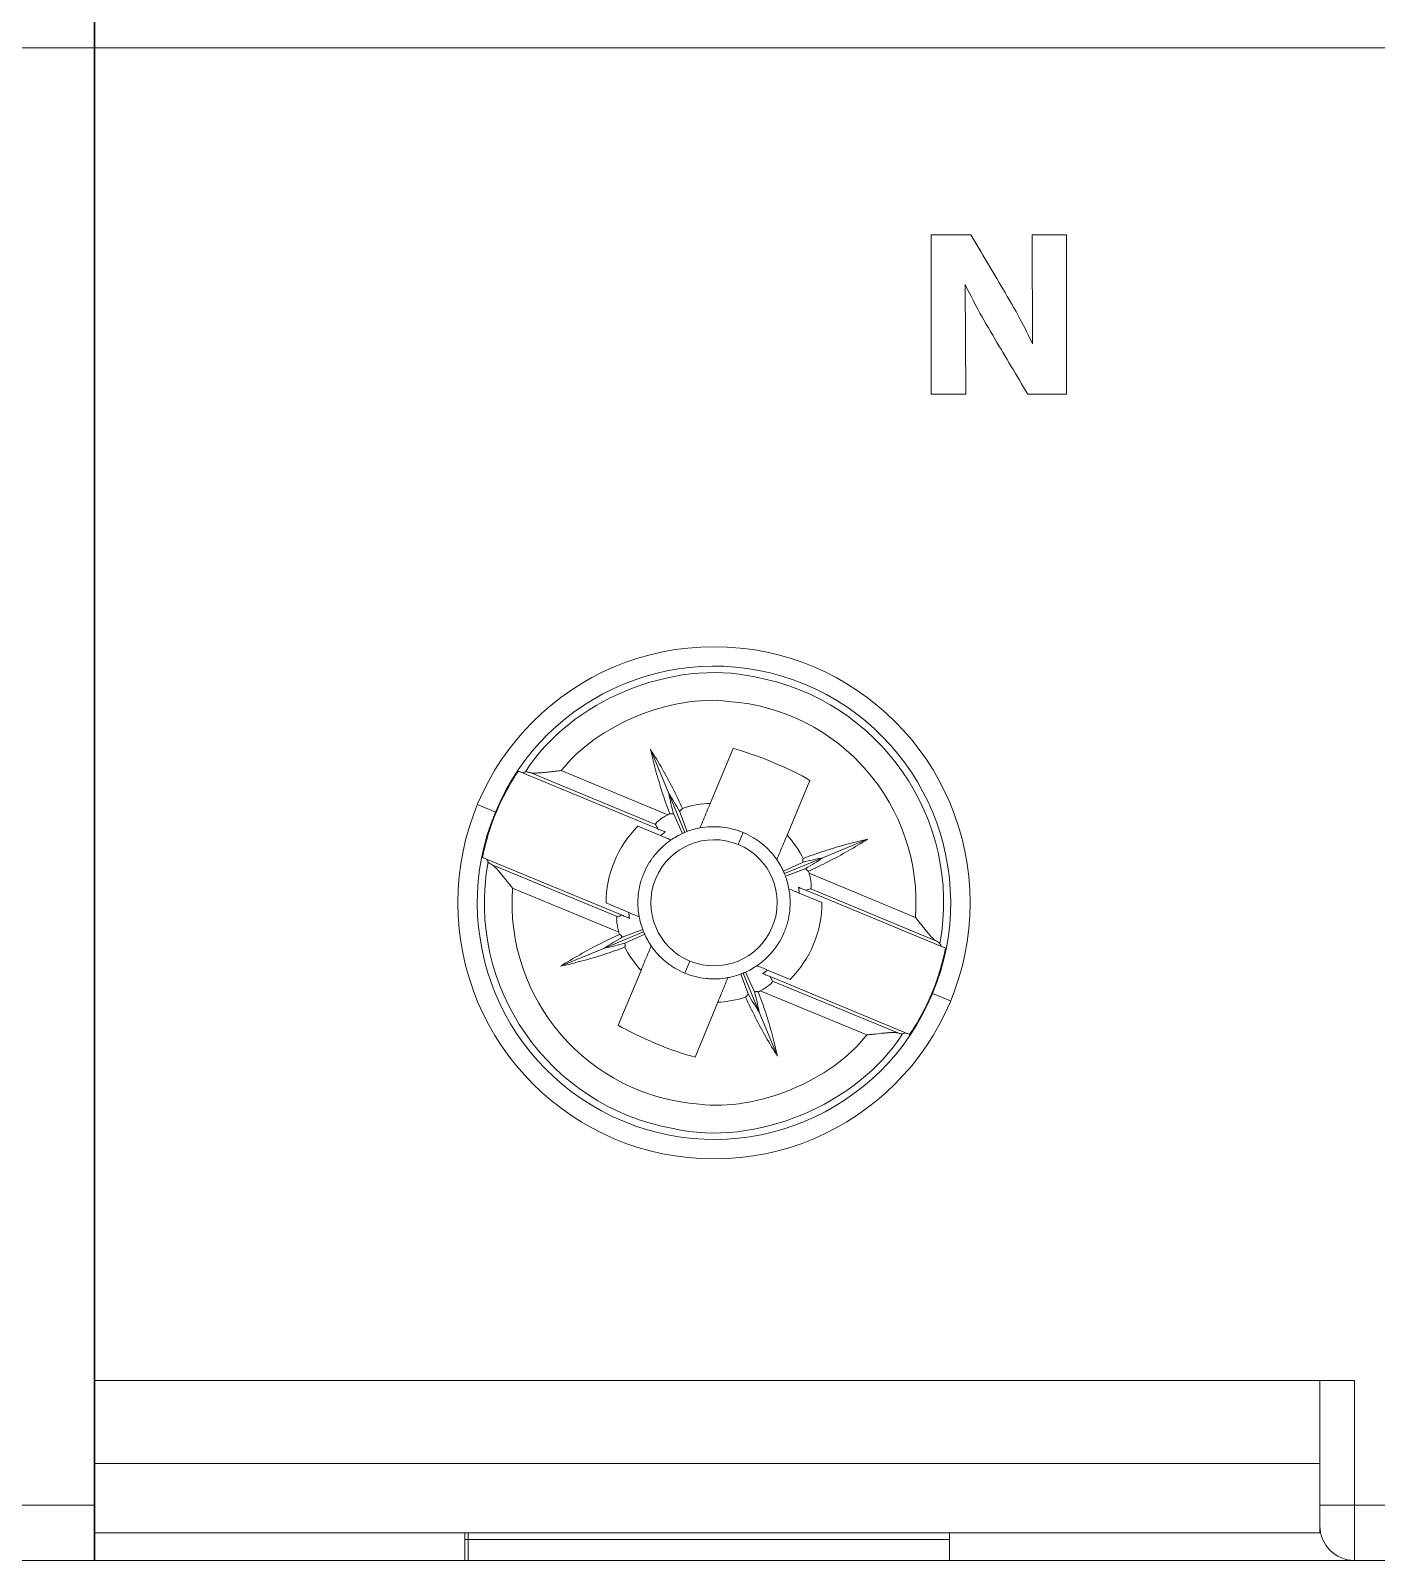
# Model space of a CAD drawing. Header units: millimetres. Extents: x 4134 to 7422, y 1400 to 3585.
# Drawn here: x 4563.44 to 4582.88, y 2776.75 to 2798.86 of the extents above; entities that cross this region are included whole.
import ezdxf

# ---------------------------------------------------------------- set-up
doc = ezdxf.new("R2010")
doc.units = ezdxf.units.MM
doc.layers.add('000-PI-Oprema', color=30, linetype='Continuous', lineweight=5)

msp = doc.modelspace()

# ---------------------------------------------------------------- linework, layer by layer
at = {"layer": '000-PI-Oprema', "color": 0, "linetype": 'ByBlock', "lineweight": 0, "ltscale": 0.25}
for points in [[(4564.365, 2798.607), (4564.365, 2799.107)], [(4564.37, 2799.107), (4564.37, 2798.607)], [(4564.37, 2798.607), (4528.965, 2798.607)], [(4599.77, 2798.607), (4564.365, 2798.607)], [(4564.365, 2779.354), (4564.365, 2798.607)], [(4564.37, 2777.554), (4564.37, 2798.607)], [(4576.455, 2795.906), (4577.027, 2795.906)], [(4576.455, 2793.606), (4576.455, 2795.906)], [(4577.919, 2794.33), (4577.912, 2795.906)], [(4577.912, 2795.906), (4578.409, 2795.906)], [(4578.409, 2795.906), (4578.409, 2793.606)], [(4576.945, 2795.187), (4576.954, 2793.606)], [(4576.954, 2793.606), (4576.455, 2793.606)], [(4576.455, 2793.606), (4576.954, 2793.606)], [(4578.409, 2793.606), (4577.848, 2793.606)], [(4577.848, 2793.606), (4578.409, 2793.606)], [(4572.399, 2788.473), (4572.663, 2787.836)], [(4573.591, 2788.484), (4573.262, 2787.691)], [(4570.548, 2788.134), (4572.507, 2787.322)], [(4572.471, 2787.385), (4570.662, 2788.136)], [(4571.111, 2788.165), (4572.648, 2787.528)], [(4574.7, 2788.024), (4574.371, 2787.232)], [(4570.159, 2787.564), (4569.898, 2787.673)], [(4572.663, 2787.836), (4572.896, 2787.272)], [(4570.159, 2787.564), (4570.17, 2787.56)], [(4572.862, 2787.257), (4572.732, 2787.544)], [(4572.82, 2787.58), (4572.93, 2787.285)], [(4572.543, 2787.225), (4572.216, 2787.36)], [(4573.738, 2787.272), (4573.666, 2787.097)], [(4574.897, 2786.909), (4575.534, 2787.173)], [(4570.031, 2786.886), (4571.989, 2786.075)], [(4571.919, 2786.055), (4570.11, 2786.805)], [(4574.318, 2786.71), (4574.605, 2786.84)], [(4574.333, 2786.676), (4574.897, 2786.909)], [(4574.641, 2786.751), (4574.347, 2786.641)], [(4574.689, 2786.681), (4576.226, 2786.044)], [(4570.406, 2786.466), (4571.944, 2785.829)], [(4574.876, 2786.258), (4574.549, 2786.393)], [(4574.643, 2786.436), (4576.602, 2785.623)], [(4576.523, 2785.705), (4574.714, 2786.455)], [(4571.757, 2786.253), (4572.084, 2786.117)], [(4571.736, 2785.601), (4572.3, 2785.834)], [(4571.992, 2785.758), (4572.286, 2785.869)], [(4572.315, 2785.801), (4572.028, 2785.67)], [(4571.099, 2785.338), (4571.736, 2785.601)], [(4572.262, 2785.278), (4571.933, 2784.486)], [(4572.895, 2785.239), (4572.967, 2785.413)], [(4573.813, 2784.93), (4573.702, 2785.225)], [(4573.737, 2785.238), (4573.97, 2784.674)], [(4573.771, 2785.253), (4573.901, 2784.967)], [(4574.09, 2785.284), (4574.416, 2785.149)], [(4574.126, 2785.189), (4576.084, 2784.376)], [(4575.971, 2784.374), (4574.162, 2785.125)], [(4573.37, 2784.819), (4573.042, 2784.026)], [(4573.985, 2784.983), (4575.522, 2784.345)], [(4576.474, 2784.945), (4576.463, 2784.95)], [(4576.474, 2784.945), (4576.735, 2784.837)], [(4573.97, 2784.674), (4574.234, 2784.037)], [(4564.365, 2779.354), (4582.568, 2779.354)], [(4582.068, 2779.354), (4564.365, 2779.354)], [(4564.365, 2779.354), (4564.365, 2778.154)], [(4582.068, 2779.354), (4582.068, 2778.154)], [(4582.568, 2779.354), (4582.568, 2777.554)], [(4564.365, 2778.154), (4582.068, 2778.154)], [(4564.365, 2777.154), (4564.365, 2778.154)], [(4582.068, 2778.154), (4582.068, 2777.154)], [(4547.168, 2777.554), (4564.37, 2777.554)], [(4564.37, 2777.554), (4564.37, 2776.754)], [(4582.068, 2777.554), (4582.568, 2777.554)], [(4582.568, 2777.554), (4599.77, 2777.554)], [(4582.568, 2777.554), (4582.568, 2776.754)], [(4582.068, 2777.154), (4564.365, 2777.154)], [(4564.365, 2776.754), (4564.365, 2777.154)], [(4569.716, 2777.154), (4569.716, 2776.754)], [(4569.716, 2777.054), (4569.766, 2777.054)], [(4569.766, 2777.154), (4569.766, 2777.054)], [(4569.766, 2776.754), (4569.766, 2777.054)], [(4569.766, 2777.054), (4576.717, 2777.054)], [(4576.717, 2776.754), (4576.717, 2777.154)], [(4564.37, 2776.754), (4547.168, 2776.754)], [(4569.716, 2776.754), (4564.365, 2776.754)], [(4569.766, 2776.754), (4569.716, 2776.754)], [(4576.717, 2776.754), (4569.766, 2776.754)], [(4582.568, 2776.754), (4576.717, 2776.754)], [(4599.77, 2776.754), (4582.568, 2776.754)]]:
    msp.add_lwpolyline(points, dxfattribs=at)
for points, knots in [([(4577.027, 2795.906), (4577.181, 2795.647), (4577.335, 2795.387), (4577.489, 2795.126), (4577.575, 2794.98), (4577.661, 2794.834), (4577.741, 2794.684), (4577.803, 2794.568), (4577.861, 2794.448), (4577.919, 2794.33)], [0, 0, 0, 0, 1, 1, 1, 2, 2, 2, 3, 3, 3, 3]), ([(4577.848, 2793.606), (4577.69, 2793.87), (4577.532, 2794.136), (4577.374, 2794.401), (4577.29, 2794.543), (4577.207, 2794.685), (4577.128, 2794.83), (4577.065, 2794.948), (4577.005, 2795.068), (4576.945, 2795.187)], [0, 0, 0, 0, 1, 1, 1, 2, 2, 2, 3, 3, 3, 3]), ([(4576.945, 2795.187), (4577.005, 2795.068), (4577.065, 2794.948), (4577.128, 2794.83), (4577.207, 2794.685), (4577.29, 2794.543), (4577.374, 2794.401), (4577.532, 2794.136), (4577.69, 2793.87), (4577.848, 2793.606)], [0, 0, 0, 0, 1, 1, 1, 2, 2, 2, 3, 3, 3, 3]), ([(4576.474, 2784.945), (4577.197, 2786.689), (4576.37, 2788.69), (4574.626, 2789.413), (4572.882, 2790.136), (4570.882, 2789.308), (4570.159, 2787.564)], [0, 0, 0, 0, 1, 1, 1, 2, 2, 2, 2]), ([(4577.017, 2786.255), (4577.017, 2788.299), (4575.36, 2789.955), (4573.317, 2789.955), (4571.273, 2789.955), (4569.616, 2788.299), (4569.616, 2786.255), (4569.616, 2784.212), (4571.273, 2782.555), (4573.317, 2782.555), (4575.36, 2782.555), (4577.017, 2784.212), (4577.017, 2786.255), (4577.017, 2786.255), (4577.017, 2786.255), (4577.017, 2786.255)], [0, 0, 0, 0, 1, 1, 1, 2, 2, 2, 3, 3, 3, 4, 4, 4, 5, 5, 5, 5]), ([(4570.593, 2788.147), (4571.244, 2789.176), (4572.719, 2789.787), (4573.907, 2789.518), (4575.709, 2789.192), (4576.906, 2787.467), (4576.58, 2785.665)], [0, 0, 0, 0, 1, 1, 1, 2, 2, 2, 2]), ([(4571.111, 2788.165), (4571.619, 2788.822), (4572.704, 2789.271), (4573.527, 2789.165), (4575.135, 2789.049), (4576.343, 2787.651), (4576.226, 2786.044)], [0, 0, 0, 0, 1, 1, 1, 2, 2, 2, 2]), ([(4572.676, 2787.542), (4572.638, 2787.642), (4572.603, 2787.744), (4572.57, 2787.846), (4572.537, 2787.949), (4572.506, 2788.053), (4572.477, 2788.157), (4572.449, 2788.262), (4572.423, 2788.367), (4572.399, 2788.473)], [0, 0, 0, 0, 1, 1, 1, 2, 2, 2, 3, 3, 3, 3]), ([(4572.399, 2788.473), (4572.457, 2788.381), (4572.513, 2788.288), (4572.567, 2788.194), (4572.62, 2788.1), (4572.672, 2788.005), (4572.721, 2787.909), (4572.769, 2787.813), (4572.816, 2787.716), (4572.86, 2787.618)], [0, 0, 0, 0, 1, 1, 1, 2, 2, 2, 3, 3, 3, 3]), ([(4570.548, 2788.134), (4570.542, 2788.136), (4570.536, 2788.139), (4570.529, 2788.142), (4570.523, 2788.145), (4570.516, 2788.147), (4570.51, 2788.149), (4570.503, 2788.152), (4570.497, 2788.155), (4570.49, 2788.158)], [0, 0, 0, 0, 1, 1, 1, 2, 2, 2, 3, 3, 3, 3]), ([(4570.593, 2788.147), (4570.585, 2788.145), (4570.578, 2788.143), (4570.571, 2788.14), (4570.563, 2788.138), (4570.556, 2788.136), (4570.548, 2788.134)], [0, 0, 0, 0, 1, 1, 1, 2, 2, 2, 2]), ([(4570.593, 2788.147), (4570.597, 2788.148), (4570.605, 2788.148), (4570.617, 2788.146), (4570.622, 2788.145), (4570.629, 2788.144), (4570.637, 2788.142), (4570.644, 2788.14), (4570.653, 2788.138), (4570.662, 2788.136)], [0, 0, 0, 0, 1, 1, 1, 2, 2, 2, 3, 3, 3, 3]), ([(4570.662, 2788.136), (4570.672, 2788.133), (4570.684, 2788.131), (4570.699, 2788.13), (4570.713, 2788.129), (4570.728, 2788.129), (4570.745, 2788.129), (4570.762, 2788.13), (4570.779, 2788.131), (4570.798, 2788.132), (4570.817, 2788.134), (4570.836, 2788.135), (4570.856, 2788.137), (4570.876, 2788.139), (4570.897, 2788.141), (4570.918, 2788.143), (4570.939, 2788.146), (4570.961, 2788.148), (4570.982, 2788.151), (4571.004, 2788.153), (4571.026, 2788.156), (4571.047, 2788.158), (4571.068, 2788.16), (4571.09, 2788.163), (4571.111, 2788.165)], [0, 0, 0, 0, 1, 1, 1, 2, 2, 2, 3, 3, 3, 4, 4, 4, 5, 5, 5, 6, 6, 6, 7, 7, 7, 8, 8, 8, 8]), ([(4572.663, 2787.836), (4572.672, 2787.786), (4572.683, 2787.737), (4572.695, 2787.689), (4572.706, 2787.64), (4572.718, 2787.592), (4572.732, 2787.544)], [0, 0, 0, 0, 1, 1, 1, 2, 2, 2, 2]), ([(4572.663, 2787.836), (4572.69, 2787.794), (4572.717, 2787.752), (4572.743, 2787.709), (4572.769, 2787.666), (4572.795, 2787.624), (4572.82, 2787.58)], [0, 0, 0, 0, 1, 1, 1, 2, 2, 2, 2]), ([(4573.262, 2787.691), (4573.246, 2787.651), (4573.229, 2787.611), (4573.212, 2787.571), (4573.196, 2787.531), (4573.18, 2787.492), (4573.164, 2787.453), (4573.147, 2787.414), (4573.131, 2787.375), (4573.115, 2787.336)], [0, 0, 0, 0, 1, 1, 1, 2, 2, 2, 3, 3, 3, 3]), ([(4570.159, 2787.564), (4569.435, 2785.821), (4570.263, 2783.82), (4572.007, 2783.098), (4573.751, 2782.374), (4575.751, 2783.202), (4576.474, 2784.945)], [0, 0, 0, 0, 1, 1, 1, 2, 2, 2, 2]), ([(4572.648, 2787.528), (4572.624, 2787.515), (4572.601, 2787.502), (4572.579, 2787.487), (4572.568, 2787.48), (4572.558, 2787.473), (4572.548, 2787.466), (4572.538, 2787.458), (4572.528, 2787.451), (4572.52, 2787.444), (4572.516, 2787.44), (4572.512, 2787.437), (4572.508, 2787.434), (4572.504, 2787.43), (4572.5, 2787.427), (4572.497, 2787.424), (4572.494, 2787.42), (4572.491, 2787.418), (4572.488, 2787.415), (4572.486, 2787.412), (4572.483, 2787.409), (4572.481, 2787.407), (4572.477, 2787.401), (4572.473, 2787.397), (4572.472, 2787.394), (4572.47, 2787.39), (4572.47, 2787.387), (4572.471, 2787.385)], [0, 0, 0, 0, 1, 1, 1, 2, 2, 2, 3, 3, 3, 4, 4, 4, 5, 5, 5, 6, 6, 6, 7, 7, 7, 8, 8, 8, 9, 9, 9, 9]), ([(4572.732, 2787.544), (4572.727, 2787.542), (4572.723, 2787.542), (4572.719, 2787.541), (4572.715, 2787.54), (4572.712, 2787.54), (4572.708, 2787.54), (4572.705, 2787.539), (4572.702, 2787.539), (4572.699, 2787.539), (4572.696, 2787.539), (4572.694, 2787.539), (4572.691, 2787.539), (4572.688, 2787.54), (4572.686, 2787.54), (4572.683, 2787.54), (4572.681, 2787.541), (4572.678, 2787.541), (4572.676, 2787.542)], [0, 0, 0, 0, 1, 1, 1, 2, 2, 2, 3, 3, 3, 4, 4, 4, 5, 5, 5, 6, 6, 6, 6]), ([(4572.86, 2787.618), (4572.859, 2787.616), (4572.858, 2787.614), (4572.856, 2787.612), (4572.855, 2787.61), (4572.853, 2787.608), (4572.852, 2787.606), (4572.85, 2787.604), (4572.848, 2787.602), (4572.846, 2787.6), (4572.844, 2787.597), (4572.842, 2787.595), (4572.839, 2787.593), (4572.837, 2787.591), (4572.834, 2787.589), (4572.831, 2787.587), (4572.827, 2787.585), (4572.824, 2787.582), (4572.82, 2787.58)], [0, 0, 0, 0, 1, 1, 1, 2, 2, 2, 3, 3, 3, 4, 4, 4, 5, 5, 5, 6, 6, 6, 6]), ([(4572.216, 2787.36), (4572.074, 2787.219), (4571.956, 2787.043), (4571.877, 2786.852), (4571.798, 2786.661), (4571.757, 2786.454), (4571.757, 2786.253)], [0, 0, 0, 0, 1, 1, 1, 2, 2, 2, 2]), ([(4572.967, 2785.413), (4572.502, 2785.606), (4572.281, 2786.139), (4572.474, 2786.605), (4572.667, 2787.07), (4573.2, 2787.29), (4573.666, 2787.097)], [0, 0, 0, 0, 1, 1, 1, 2, 2, 2, 2]), ([(4572.471, 2787.385), (4572.477, 2787.375), (4572.483, 2787.364), (4572.489, 2787.354), (4572.495, 2787.343), (4572.501, 2787.332), (4572.507, 2787.322)], [0, 0, 0, 0, 1, 1, 1, 2, 2, 2, 2]), ([(4572.614, 2787.277), (4572.596, 2787.285), (4572.578, 2787.292), (4572.56, 2787.299), (4572.543, 2787.307), (4572.525, 2787.314), (4572.507, 2787.322)], [0, 0, 0, 0, 1, 1, 1, 2, 2, 2, 2]), ([(4572.694, 2787.163), (4572.67, 2787.173), (4572.644, 2787.183), (4572.619, 2787.194), (4572.594, 2787.204), (4572.569, 2787.215), (4572.543, 2787.225)], [0, 0, 0, 0, 1, 1, 1, 2, 2, 2, 2]), ([(4573.738, 2787.272), (4573.689, 2787.292), (4573.638, 2787.308), (4573.587, 2787.321), (4573.536, 2787.334), (4573.485, 2787.343), (4573.432, 2787.349), (4573.406, 2787.352), (4573.379, 2787.354), (4573.353, 2787.354), (4573.326, 2787.355), (4573.3, 2787.355), (4573.273, 2787.354), (4573.22, 2787.352), (4573.168, 2787.347), (4573.115, 2787.336)], [0, 0, 0, 0, 1, 1, 1, 2, 2, 2, 3, 3, 3, 4, 4, 4, 5, 5, 5, 5]), ([(4574.224, 2786.877), (4574.194, 2786.921), (4574.161, 2786.962), (4574.125, 2787.001), (4574.09, 2787.039), (4574.051, 2787.075), (4574.01, 2787.108), (4573.989, 2787.126), (4573.968, 2787.141), (4573.946, 2787.157), (4573.925, 2787.172), (4573.902, 2787.186), (4573.879, 2787.2), (4573.834, 2787.227), (4573.787, 2787.251), (4573.738, 2787.272)], [0, 0, 0, 0, 1, 1, 1, 2, 2, 2, 3, 3, 3, 4, 4, 4, 5, 5, 5, 5]), ([(4574.224, 2786.877), (4574.24, 2786.915), (4574.256, 2786.954), (4574.272, 2786.993), (4574.288, 2787.032), (4574.305, 2787.071), (4574.321, 2787.111), (4574.338, 2787.151), (4574.354, 2787.191), (4574.371, 2787.232)], [0, 0, 0, 0, 1, 1, 1, 2, 2, 2, 3, 3, 3, 3]), ([(4572.694, 2787.163), (4572.651, 2787.132), (4572.61, 2787.099), (4572.571, 2787.063), (4572.532, 2787.028), (4572.496, 2786.99), (4572.463, 2786.948), (4572.455, 2786.938), (4572.446, 2786.928), (4572.438, 2786.917), (4572.43, 2786.906), (4572.422, 2786.895), (4572.415, 2786.885), (4572.399, 2786.863), (4572.385, 2786.841), (4572.372, 2786.818), (4572.344, 2786.773), (4572.321, 2786.726), (4572.301, 2786.678), (4572.291, 2786.653), (4572.281, 2786.628), (4572.273, 2786.603), (4572.264, 2786.578), (4572.257, 2786.552), (4572.251, 2786.527), (4572.237, 2786.475), (4572.229, 2786.423), (4572.223, 2786.371), (4572.218, 2786.319), (4572.215, 2786.266), (4572.218, 2786.213), (4572.219, 2786.16), (4572.225, 2786.106), (4572.235, 2786.054)], [0, 0, 0, 0, 1, 1, 1, 2, 2, 2, 3, 3, 3, 4, 4, 4, 5, 5, 5, 6, 6, 6, 7, 7, 7, 8, 8, 8, 9, 9, 9, 10, 10, 10, 11, 11, 11, 11]), ([(4573.666, 2787.097), (4574.131, 2786.904), (4574.352, 2786.371), (4574.159, 2785.906), (4573.966, 2785.44), (4573.432, 2785.22), (4572.967, 2785.413)], [0, 0, 0, 0, 1, 1, 1, 2, 2, 2, 2]), ([(4574.603, 2786.895), (4574.704, 2786.933), (4574.805, 2786.968), (4574.908, 2787.002), (4575.01, 2787.035), (4575.114, 2787.066), (4575.218, 2787.095), (4575.323, 2787.123), (4575.428, 2787.149), (4575.534, 2787.173)], [0, 0, 0, 0, 1, 1, 1, 2, 2, 2, 3, 3, 3, 3]), ([(4575.534, 2787.173), (4575.442, 2787.114), (4575.349, 2787.059), (4575.255, 2787.005), (4575.161, 2786.951), (4575.066, 2786.9), (4574.97, 2786.851), (4574.874, 2786.802), (4574.777, 2786.756), (4574.68, 2786.711)], [0, 0, 0, 0, 1, 1, 1, 2, 2, 2, 3, 3, 3, 3]), ([(4576.04, 2784.363), (4575.389, 2783.334), (4573.914, 2782.723), (4572.726, 2782.992), (4570.924, 2783.318), (4569.727, 2785.043), (4570.053, 2786.846)], [0, 0, 0, 0, 1, 1, 1, 2, 2, 2, 2]), ([(4569.973, 2786.911), (4569.98, 2786.908), (4569.986, 2786.905), (4569.993, 2786.902), (4569.999, 2786.9), (4570.005, 2786.897), (4570.012, 2786.895), (4570.018, 2786.892), (4570.025, 2786.889), (4570.031, 2786.886)], [0, 0, 0, 0, 1, 1, 1, 2, 2, 2, 3, 3, 3, 3]), ([(4570.031, 2786.886), (4570.035, 2786.88), (4570.038, 2786.873), (4570.042, 2786.866), (4570.046, 2786.86), (4570.05, 2786.853), (4570.053, 2786.846)], [0, 0, 0, 0, 1, 1, 1, 2, 2, 2, 2]), ([(4570.11, 2786.805), (4570.093, 2786.814), (4570.081, 2786.822), (4570.071, 2786.829), (4570.066, 2786.833), (4570.062, 2786.835), (4570.06, 2786.838), (4570.056, 2786.841), (4570.054, 2786.844), (4570.053, 2786.846)], [0, 0, 0, 0, 1, 1, 1, 2, 2, 2, 3, 3, 3, 3]), ([(4570.406, 2786.466), (4570.403, 2786.47), (4570.4, 2786.474), (4570.396, 2786.479), (4570.393, 2786.483), (4570.39, 2786.487), (4570.387, 2786.491), (4570.38, 2786.499), (4570.374, 2786.507), (4570.367, 2786.516), (4570.354, 2786.532), (4570.341, 2786.548), (4570.328, 2786.564), (4570.303, 2786.596), (4570.278, 2786.628), (4570.252, 2786.659), (4570.246, 2786.667), (4570.239, 2786.675), (4570.233, 2786.682), (4570.227, 2786.689), (4570.221, 2786.697), (4570.215, 2786.705), (4570.202, 2786.718), (4570.19, 2786.732), (4570.178, 2786.745), (4570.166, 2786.758), (4570.154, 2786.77), (4570.143, 2786.78), (4570.137, 2786.785), (4570.132, 2786.79), (4570.126, 2786.794), (4570.12, 2786.798), (4570.115, 2786.802), (4570.11, 2786.805)], [0, 0, 0, 0, 1, 1, 1, 2, 2, 2, 3, 3, 3, 4, 4, 4, 5, 5, 5, 6, 6, 6, 7, 7, 7, 8, 8, 8, 9, 9, 9, 10, 10, 10, 11, 11, 11, 11]), ([(4574.605, 2786.84), (4574.604, 2786.844), (4574.603, 2786.849), (4574.602, 2786.853), (4574.602, 2786.856), (4574.601, 2786.86), (4574.601, 2786.863), (4574.6, 2786.866), (4574.6, 2786.869), (4574.6, 2786.872), (4574.6, 2786.875), (4574.6, 2786.878), (4574.601, 2786.88), (4574.601, 2786.883), (4574.601, 2786.886), (4574.602, 2786.888), (4574.602, 2786.891), (4574.603, 2786.893), (4574.603, 2786.895)], [0, 0, 0, 0, 1, 1, 1, 2, 2, 2, 3, 3, 3, 4, 4, 4, 5, 5, 5, 6, 6, 6, 6]), ([(4574.897, 2786.909), (4574.848, 2786.899), (4574.799, 2786.888), (4574.75, 2786.877), (4574.701, 2786.865), (4574.653, 2786.853), (4574.605, 2786.84)], [0, 0, 0, 0, 1, 1, 1, 2, 2, 2, 2]), ([(4574.897, 2786.909), (4574.855, 2786.882), (4574.813, 2786.855), (4574.77, 2786.828), (4574.728, 2786.802), (4574.685, 2786.776), (4574.641, 2786.751)], [0, 0, 0, 0, 1, 1, 1, 2, 2, 2, 2]), ([(4574.68, 2786.711), (4574.677, 2786.712), (4574.675, 2786.713), (4574.673, 2786.715), (4574.671, 2786.716), (4574.669, 2786.718), (4574.667, 2786.72), (4574.665, 2786.722), (4574.663, 2786.723), (4574.661, 2786.725), (4574.659, 2786.727), (4574.657, 2786.73), (4574.655, 2786.732), (4574.653, 2786.735), (4574.65, 2786.738), (4574.648, 2786.741), (4574.646, 2786.744), (4574.644, 2786.747), (4574.641, 2786.751)], [0, 0, 0, 0, 1, 1, 1, 2, 2, 2, 3, 3, 3, 4, 4, 4, 5, 5, 5, 6, 6, 6, 6]), ([(4574.714, 2786.455), (4574.716, 2786.456), (4574.717, 2786.458), (4574.719, 2786.462), (4574.719, 2786.463), (4574.72, 2786.465), (4574.72, 2786.468), (4574.721, 2786.471), (4574.721, 2786.474), (4574.721, 2786.477), (4574.722, 2786.481), (4574.722, 2786.484), (4574.722, 2786.488), (4574.722, 2786.492), (4574.722, 2786.496), (4574.722, 2786.501), (4574.722, 2786.51), (4574.722, 2786.521), (4574.721, 2786.531), (4574.72, 2786.536), (4574.719, 2786.543), (4574.719, 2786.548), (4574.718, 2786.554), (4574.717, 2786.56), (4574.716, 2786.566), (4574.715, 2786.572), (4574.715, 2786.578), (4574.713, 2786.585), (4574.712, 2786.591), (4574.711, 2786.597), (4574.71, 2786.604), (4574.704, 2786.629), (4574.697, 2786.656), (4574.689, 2786.681)], [0, 0, 0, 0, 1, 1, 1, 2, 2, 2, 3, 3, 3, 4, 4, 4, 5, 5, 5, 6, 6, 6, 7, 7, 7, 8, 8, 8, 9, 9, 9, 10, 10, 10, 11, 11, 11, 11]), ([(4575.522, 2784.345), (4575.014, 2783.688), (4573.929, 2783.239), (4573.105, 2783.345), (4571.498, 2783.462), (4570.29, 2784.859), (4570.406, 2786.466)], [0, 0, 0, 0, 1, 1, 1, 2, 2, 2, 2]), ([(4573.938, 2785.348), (4573.982, 2785.377), (4574.023, 2785.411), (4574.062, 2785.446), (4574.101, 2785.482), (4574.136, 2785.521), (4574.17, 2785.561), (4574.178, 2785.572), (4574.187, 2785.583), (4574.195, 2785.593), (4574.203, 2785.603), (4574.211, 2785.614), (4574.218, 2785.626), (4574.233, 2785.647), (4574.248, 2785.67), (4574.261, 2785.692), (4574.288, 2785.737), (4574.312, 2785.784), (4574.332, 2785.833), (4574.342, 2785.857), (4574.351, 2785.882), (4574.36, 2785.907), (4574.368, 2785.932), (4574.376, 2785.958), (4574.382, 2785.984), (4574.395, 2786.035), (4574.404, 2786.086), (4574.41, 2786.139), (4574.415, 2786.191), (4574.418, 2786.244), (4574.415, 2786.297), (4574.413, 2786.351), (4574.408, 2786.403), (4574.398, 2786.456)], [0, 0, 0, 0, 1, 1, 1, 2, 2, 2, 3, 3, 3, 4, 4, 4, 5, 5, 5, 6, 6, 6, 7, 7, 7, 8, 8, 8, 9, 9, 9, 10, 10, 10, 11, 11, 11, 11]), ([(4574.549, 2786.393), (4574.524, 2786.404), (4574.499, 2786.414), (4574.473, 2786.425), (4574.448, 2786.435), (4574.423, 2786.445), (4574.398, 2786.456)], [0, 0, 0, 0, 1, 1, 1, 2, 2, 2, 2]), ([(4574.643, 2786.436), (4574.626, 2786.443), (4574.608, 2786.45), (4574.59, 2786.458), (4574.572, 2786.465), (4574.554, 2786.472), (4574.537, 2786.48)], [0, 0, 0, 0, 1, 1, 1, 2, 2, 2, 2]), ([(4574.643, 2786.436), (4574.655, 2786.439), (4574.667, 2786.442), (4574.679, 2786.445), (4574.69, 2786.449), (4574.702, 2786.452), (4574.714, 2786.455)], [0, 0, 0, 0, 1, 1, 1, 2, 2, 2, 2]), ([(4572.084, 2786.117), (4572.109, 2786.106), (4572.134, 2786.095), (4572.16, 2786.085), (4572.184, 2786.075), (4572.21, 2786.064), (4572.235, 2786.054)], [0, 0, 0, 0, 1, 1, 1, 2, 2, 2, 2]), ([(4574.416, 2785.149), (4574.559, 2785.292), (4574.677, 2785.467), (4574.756, 2785.658), (4574.835, 2785.849), (4574.876, 2786.056), (4574.876, 2786.258)], [0, 0, 0, 0, 1, 1, 1, 2, 2, 2, 2]), ([(4571.919, 2786.055), (4571.917, 2786.054), (4571.915, 2786.052), (4571.914, 2786.049), (4571.914, 2786.047), (4571.913, 2786.044), (4571.912, 2786.042), (4571.912, 2786.039), (4571.912, 2786.036), (4571.911, 2786.033), (4571.911, 2786.029), (4571.911, 2786.026), (4571.911, 2786.022), (4571.91, 2786.018), (4571.91, 2786.013), (4571.91, 2786.009), (4571.911, 2786), (4571.911, 2785.99), (4571.912, 2785.979), (4571.913, 2785.973), (4571.913, 2785.968), (4571.914, 2785.962), (4571.915, 2785.956), (4571.916, 2785.95), (4571.916, 2785.944), (4571.917, 2785.938), (4571.918, 2785.932), (4571.92, 2785.925), (4571.921, 2785.919), (4571.922, 2785.913), (4571.923, 2785.907), (4571.929, 2785.88), (4571.936, 2785.855), (4571.944, 2785.829)], [0, 0, 0, 0, 1, 1, 1, 2, 2, 2, 3, 3, 3, 4, 4, 4, 5, 5, 5, 6, 6, 6, 7, 7, 7, 8, 8, 8, 9, 9, 9, 10, 10, 10, 11, 11, 11, 11]), ([(4571.989, 2786.075), (4571.978, 2786.071), (4571.966, 2786.068), (4571.954, 2786.064), (4571.943, 2786.062), (4571.931, 2786.058), (4571.919, 2786.055)], [0, 0, 0, 0, 1, 1, 1, 2, 2, 2, 2]), ([(4571.989, 2786.075), (4572.007, 2786.067), (4572.025, 2786.06), (4572.043, 2786.052), (4572.061, 2786.045), (4572.078, 2786.038), (4572.096, 2786.03)], [0, 0, 0, 0, 1, 1, 1, 2, 2, 2, 2]), ([(4576.226, 2786.044), (4576.24, 2786.027), (4576.253, 2786.011), (4576.267, 2785.993), (4576.28, 2785.977), (4576.293, 2785.96), (4576.307, 2785.943), (4576.32, 2785.926), (4576.333, 2785.909), (4576.347, 2785.893), (4576.36, 2785.876), (4576.373, 2785.86), (4576.386, 2785.845), (4576.398, 2785.829), (4576.411, 2785.814), (4576.423, 2785.8), (4576.436, 2785.785), (4576.448, 2785.772), (4576.459, 2785.76), (4576.471, 2785.748), (4576.482, 2785.737), (4576.493, 2785.727), (4576.504, 2785.719), (4576.514, 2785.711), (4576.523, 2785.705)], [0, 0, 0, 0, 1, 1, 1, 2, 2, 2, 3, 3, 3, 4, 4, 4, 5, 5, 5, 6, 6, 6, 7, 7, 7, 8, 8, 8, 8]), ([(4571.099, 2785.338), (4571.191, 2785.395), (4571.283, 2785.451), (4571.378, 2785.505), (4571.471, 2785.559), (4571.566, 2785.61), (4571.663, 2785.659), (4571.759, 2785.708), (4571.855, 2785.755), (4571.953, 2785.799)], [0, 0, 0, 0, 1, 1, 1, 2, 2, 2, 3, 3, 3, 3]), ([(4571.736, 2785.601), (4571.778, 2785.629), (4571.82, 2785.656), (4571.862, 2785.682), (4571.905, 2785.708), (4571.948, 2785.734), (4571.992, 2785.758)], [0, 0, 0, 0, 1, 1, 1, 2, 2, 2, 2]), ([(4571.736, 2785.601), (4571.785, 2785.611), (4571.834, 2785.621), (4571.883, 2785.633), (4571.931, 2785.645), (4571.98, 2785.657), (4572.028, 2785.67)], [0, 0, 0, 0, 1, 1, 1, 2, 2, 2, 2]), ([(4571.953, 2785.799), (4571.955, 2785.798), (4571.957, 2785.796), (4571.959, 2785.795), (4571.962, 2785.794), (4571.964, 2785.792), (4571.966, 2785.79), (4571.968, 2785.789), (4571.97, 2785.787), (4571.972, 2785.785), (4571.974, 2785.783), (4571.976, 2785.781), (4571.978, 2785.778), (4571.98, 2785.775), (4571.983, 2785.772), (4571.985, 2785.77), (4571.987, 2785.766), (4571.989, 2785.763), (4571.992, 2785.758)], [0, 0, 0, 0, 1, 1, 1, 2, 2, 2, 3, 3, 3, 4, 4, 4, 5, 5, 5, 6, 6, 6, 6]), ([(4572.028, 2785.67), (4572.029, 2785.665), (4572.03, 2785.661), (4572.031, 2785.658), (4572.031, 2785.654), (4572.032, 2785.65), (4572.032, 2785.647), (4572.033, 2785.644), (4572.033, 2785.641), (4572.033, 2785.638), (4572.033, 2785.635), (4572.033, 2785.632), (4572.032, 2785.63), (4572.032, 2785.627), (4572.031, 2785.624), (4572.031, 2785.622), (4572.031, 2785.619), (4572.03, 2785.617), (4572.029, 2785.614)], [0, 0, 0, 0, 1, 1, 1, 2, 2, 2, 3, 3, 3, 4, 4, 4, 5, 5, 5, 6, 6, 6, 6]), ([(4576.523, 2785.705), (4576.539, 2785.696), (4576.552, 2785.688), (4576.562, 2785.681), (4576.567, 2785.677), (4576.57, 2785.674), (4576.573, 2785.672), (4576.576, 2785.669), (4576.578, 2785.666), (4576.58, 2785.665)], [0, 0, 0, 0, 1, 1, 1, 2, 2, 2, 3, 3, 3, 3]), ([(4576.602, 2785.623), (4576.598, 2785.63), (4576.594, 2785.637), (4576.591, 2785.644), (4576.587, 2785.651), (4576.583, 2785.658), (4576.58, 2785.665)], [0, 0, 0, 0, 1, 1, 1, 2, 2, 2, 2]), ([(4572.029, 2785.614), (4571.929, 2785.577), (4571.828, 2785.541), (4571.725, 2785.508), (4571.623, 2785.475), (4571.519, 2785.444), (4571.414, 2785.416), (4571.31, 2785.387), (4571.205, 2785.361), (4571.099, 2785.338)], [0, 0, 0, 0, 1, 1, 1, 2, 2, 2, 3, 3, 3, 3]), ([(4572.409, 2785.633), (4572.393, 2785.595), (4572.377, 2785.556), (4572.361, 2785.517), (4572.345, 2785.478), (4572.328, 2785.439), (4572.312, 2785.399), (4572.295, 2785.359), (4572.279, 2785.319), (4572.262, 2785.278)], [0, 0, 0, 0, 1, 1, 1, 2, 2, 2, 3, 3, 3, 3]), ([(4572.409, 2785.633), (4572.439, 2785.589), (4572.472, 2785.548), (4572.508, 2785.51), (4572.543, 2785.471), (4572.582, 2785.435), (4572.623, 2785.402), (4572.643, 2785.385), (4572.665, 2785.369), (4572.687, 2785.353), (4572.708, 2785.338), (4572.73, 2785.324), (4572.753, 2785.311), (4572.798, 2785.283), (4572.846, 2785.259), (4572.895, 2785.239)], [0, 0, 0, 0, 1, 1, 1, 2, 2, 2, 3, 3, 3, 4, 4, 4, 5, 5, 5, 5]), ([(4576.66, 2785.599), (4576.653, 2785.602), (4576.647, 2785.605), (4576.64, 2785.608), (4576.634, 2785.61), (4576.627, 2785.613), (4576.621, 2785.616), (4576.614, 2785.618), (4576.608, 2785.621), (4576.602, 2785.623)], [0, 0, 0, 0, 1, 1, 1, 2, 2, 2, 3, 3, 3, 3]), ([(4572.895, 2785.239), (4572.944, 2785.218), (4572.994, 2785.202), (4573.045, 2785.189), (4573.096, 2785.176), (4573.148, 2785.167), (4573.201, 2785.162), (4573.227, 2785.158), (4573.254, 2785.157), (4573.28, 2785.156), (4573.307, 2785.155), (4573.333, 2785.155), (4573.36, 2785.156), (4573.412, 2785.158), (4573.465, 2785.164), (4573.518, 2785.174)], [0, 0, 0, 0, 1, 1, 1, 2, 2, 2, 3, 3, 3, 4, 4, 4, 5, 5, 5, 5]), ([(4573.938, 2785.348), (4573.963, 2785.338), (4573.988, 2785.326), (4574.014, 2785.316), (4574.039, 2785.306), (4574.064, 2785.295), (4574.09, 2785.284)], [0, 0, 0, 0, 1, 1, 1, 2, 2, 2, 2]), ([(4574.019, 2785.233), (4574.037, 2785.225), (4574.055, 2785.218), (4574.072, 2785.211), (4574.09, 2785.203), (4574.108, 2785.196), (4574.126, 2785.189)], [0, 0, 0, 0, 1, 1, 1, 2, 2, 2, 2]), ([(4573.37, 2784.819), (4573.387, 2784.859), (4573.404, 2784.899), (4573.421, 2784.939), (4573.437, 2784.979), (4573.453, 2785.018), (4573.469, 2785.057), (4573.485, 2785.096), (4573.502, 2785.135), (4573.518, 2785.174)], [0, 0, 0, 0, 1, 1, 1, 2, 2, 2, 3, 3, 3, 3]), ([(4573.985, 2784.983), (4574.009, 2784.995), (4574.032, 2785.009), (4574.054, 2785.023), (4574.065, 2785.03), (4574.075, 2785.037), (4574.085, 2785.045), (4574.095, 2785.052), (4574.104, 2785.059), (4574.113, 2785.066), (4574.117, 2785.069), (4574.121, 2785.073), (4574.125, 2785.076), (4574.129, 2785.08), (4574.132, 2785.083), (4574.136, 2785.086), (4574.139, 2785.089), (4574.142, 2785.092), (4574.145, 2785.095), (4574.147, 2785.098), (4574.15, 2785.101), (4574.152, 2785.103), (4574.156, 2785.109), (4574.159, 2785.113), (4574.161, 2785.116), (4574.163, 2785.12), (4574.163, 2785.123), (4574.162, 2785.125)], [0, 0, 0, 0, 1, 1, 1, 2, 2, 2, 3, 3, 3, 4, 4, 4, 5, 5, 5, 6, 6, 6, 7, 7, 7, 8, 8, 8, 9, 9, 9, 9]), ([(4574.162, 2785.125), (4574.156, 2785.135), (4574.15, 2785.146), (4574.144, 2785.156), (4574.138, 2785.167), (4574.132, 2785.178), (4574.126, 2785.189)], [0, 0, 0, 0, 1, 1, 1, 2, 2, 2, 2]), ([(4573.772, 2784.892), (4573.773, 2784.894), (4573.775, 2784.896), (4573.776, 2784.898), (4573.778, 2784.9), (4573.78, 2784.902), (4573.781, 2784.904), (4573.783, 2784.906), (4573.785, 2784.908), (4573.787, 2784.91), (4573.789, 2784.912), (4573.791, 2784.914), (4573.794, 2784.917), (4573.796, 2784.919), (4573.799, 2784.921), (4573.802, 2784.923), (4573.805, 2784.925), (4573.809, 2784.928), (4573.813, 2784.93)], [0, 0, 0, 0, 1, 1, 1, 2, 2, 2, 3, 3, 3, 4, 4, 4, 5, 5, 5, 6, 6, 6, 6]), ([(4574.234, 2784.037), (4574.176, 2784.129), (4574.12, 2784.222), (4574.066, 2784.316), (4574.013, 2784.41), (4573.961, 2784.505), (4573.913, 2784.601), (4573.863, 2784.697), (4573.817, 2784.794), (4573.772, 2784.892)], [0, 0, 0, 0, 1, 1, 1, 2, 2, 2, 3, 3, 3, 3]), ([(4573.97, 2784.674), (4573.943, 2784.716), (4573.916, 2784.759), (4573.89, 2784.801), (4573.863, 2784.843), (4573.838, 2784.887), (4573.813, 2784.93)], [0, 0, 0, 0, 1, 1, 1, 2, 2, 2, 2]), ([(4573.901, 2784.967), (4573.906, 2784.968), (4573.91, 2784.969), (4573.914, 2784.97), (4573.917, 2784.97), (4573.921, 2784.97), (4573.924, 2784.971), (4573.928, 2784.971), (4573.93, 2784.971), (4573.934, 2784.971), (4573.937, 2784.971), (4573.939, 2784.971), (4573.942, 2784.971), (4573.945, 2784.971), (4573.947, 2784.97), (4573.95, 2784.97), (4573.952, 2784.97), (4573.955, 2784.969), (4573.957, 2784.968)], [0, 0, 0, 0, 1, 1, 1, 2, 2, 2, 3, 3, 3, 4, 4, 4, 5, 5, 5, 6, 6, 6, 6]), ([(4573.97, 2784.674), (4573.961, 2784.724), (4573.95, 2784.773), (4573.938, 2784.821), (4573.927, 2784.87), (4573.915, 2784.919), (4573.901, 2784.967)], [0, 0, 0, 0, 1, 1, 1, 2, 2, 2, 2]), ([(4573.957, 2784.968), (4573.994, 2784.868), (4574.03, 2784.766), (4574.063, 2784.664), (4574.096, 2784.561), (4574.127, 2784.458), (4574.156, 2784.353), (4574.184, 2784.249), (4574.21, 2784.143), (4574.234, 2784.037)], [0, 0, 0, 0, 1, 1, 1, 2, 2, 2, 3, 3, 3, 3]), ([(4575.971, 2784.374), (4575.96, 2784.378), (4575.946, 2784.379), (4575.931, 2784.38), (4575.923, 2784.38), (4575.915, 2784.38), (4575.907, 2784.381), (4575.898, 2784.381), (4575.89, 2784.38), (4575.881, 2784.38), (4575.863, 2784.38), (4575.845, 2784.379), (4575.826, 2784.377), (4575.817, 2784.376), (4575.807, 2784.376), (4575.797, 2784.375), (4575.788, 2784.374), (4575.778, 2784.373), (4575.768, 2784.372), (4575.728, 2784.368), (4575.687, 2784.364), (4575.646, 2784.359), (4575.626, 2784.356), (4575.605, 2784.354), (4575.585, 2784.352), (4575.574, 2784.351), (4575.564, 2784.349), (4575.553, 2784.349), (4575.543, 2784.347), (4575.532, 2784.346), (4575.522, 2784.345)], [0, 0, 0, 0, 1, 1, 1, 2, 2, 2, 3, 3, 3, 4, 4, 4, 5, 5, 5, 6, 6, 6, 7, 7, 7, 8, 8, 8, 9, 9, 9, 10, 10, 10, 10]), ([(4576.04, 2784.363), (4576.035, 2784.362), (4576.027, 2784.362), (4576.016, 2784.364), (4576.01, 2784.365), (4576.004, 2784.367), (4575.996, 2784.368), (4575.989, 2784.37), (4575.98, 2784.372), (4575.971, 2784.374)], [0, 0, 0, 0, 1, 1, 1, 2, 2, 2, 3, 3, 3, 3]), ([(4576.04, 2784.363), (4576.047, 2784.365), (4576.055, 2784.367), (4576.062, 2784.369), (4576.07, 2784.372), (4576.077, 2784.374), (4576.084, 2784.376)], [0, 0, 0, 0, 1, 1, 1, 2, 2, 2, 2]), ([(4576.084, 2784.376), (4576.091, 2784.374), (4576.097, 2784.371), (4576.104, 2784.368), (4576.11, 2784.366), (4576.117, 2784.363), (4576.123, 2784.36), (4576.129, 2784.358), (4576.136, 2784.355), (4576.142, 2784.352)], [0, 0, 0, 0, 1, 1, 1, 2, 2, 2, 3, 3, 3, 3])]:
    msp.add_open_spline(points, degree=3, knots=knots, dxfattribs=at)
for points in [[(4573.591, 2788.484), (4573.897, 2788.409), (4574.431, 2788.188), (4574.7, 2788.024)], [(4570.49, 2788.158), (4570.388, 2788.014), (4570.232, 2787.725), (4570.17, 2787.56)], [(4573.262, 2787.691), (4573.154, 2787.692), (4572.962, 2787.657), (4572.86, 2787.618)], [(4570.17, 2787.56), (4570.097, 2787.399), (4570.002, 2787.084), (4569.973, 2786.911)], [(4572.676, 2787.542), (4572.669, 2787.538), (4572.655, 2787.531), (4572.648, 2787.528)], [(4572.614, 2787.277), (4572.595, 2787.265), (4572.56, 2787.239), (4572.543, 2787.225)], [(4572.694, 2787.163), (4572.735, 2787.192), (4572.816, 2787.238), (4572.862, 2787.257)], [(4572.896, 2787.272), (4572.887, 2787.268), (4572.87, 2787.261), (4572.862, 2787.257)], [(4572.93, 2787.285), (4572.922, 2787.282), (4572.904, 2787.275), (4572.896, 2787.272)], [(4572.93, 2787.285), (4572.976, 2787.304), (4573.066, 2787.329), (4573.115, 2787.336)], [(4574.603, 2786.895), (4574.559, 2786.995), (4574.448, 2787.155), (4574.371, 2787.232)], [(4574.318, 2786.71), (4574.299, 2786.756), (4574.253, 2786.837), (4574.224, 2786.877)], [(4574.333, 2786.676), (4574.329, 2786.685), (4574.322, 2786.701), (4574.318, 2786.71)], [(4574.347, 2786.641), (4574.343, 2786.65), (4574.337, 2786.667), (4574.333, 2786.676)], [(4574.398, 2786.456), (4574.39, 2786.505), (4574.365, 2786.595), (4574.347, 2786.641)], [(4574.689, 2786.681), (4574.687, 2786.689), (4574.682, 2786.704), (4574.68, 2786.711)], [(4574.549, 2786.393), (4574.547, 2786.415), (4574.541, 2786.458), (4574.537, 2786.48)], [(4572.084, 2786.117), (4572.086, 2786.095), (4572.092, 2786.052), (4572.096, 2786.03)], [(4572.286, 2785.869), (4572.268, 2785.915), (4572.243, 2786.005), (4572.235, 2786.054)], [(4571.944, 2785.829), (4571.946, 2785.821), (4571.951, 2785.807), (4571.953, 2785.799)], [(4572.286, 2785.869), (4572.29, 2785.86), (4572.296, 2785.843), (4572.3, 2785.834)], [(4572.3, 2785.834), (4572.303, 2785.826), (4572.311, 2785.809), (4572.315, 2785.801)], [(4572.409, 2785.633), (4572.38, 2785.673), (4572.334, 2785.755), (4572.315, 2785.801)], [(4572.029, 2785.614), (4572.074, 2785.516), (4572.185, 2785.355), (4572.262, 2785.278)], [(4576.463, 2784.95), (4576.536, 2785.111), (4576.631, 2785.426), (4576.66, 2785.599)], [(4573.518, 2785.174), (4573.567, 2785.181), (4573.657, 2785.207), (4573.702, 2785.225)], [(4573.702, 2785.225), (4573.711, 2785.228), (4573.729, 2785.235), (4573.737, 2785.238)], [(4573.737, 2785.238), (4573.746, 2785.242), (4573.763, 2785.249), (4573.771, 2785.253)], [(4573.771, 2785.253), (4573.817, 2785.273), (4573.898, 2785.318), (4573.938, 2785.348)], [(4574.019, 2785.233), (4574.038, 2785.245), (4574.072, 2785.271), (4574.09, 2785.284)], [(4573.37, 2784.819), (4573.478, 2784.819), (4573.671, 2784.854), (4573.772, 2784.892)], [(4573.957, 2784.968), (4573.964, 2784.972), (4573.978, 2784.979), (4573.985, 2784.983)], [(4576.142, 2784.352), (4576.245, 2784.496), (4576.401, 2784.786), (4576.463, 2784.95)], [(4573.042, 2784.026), (4572.736, 2784.101), (4572.202, 2784.322), (4571.933, 2784.486)], [(4582.068, 2777.254), (4582.068, 2776.978), (4582.292, 2776.754), (4582.568, 2776.754)]]:
    msp.add_open_spline(points, degree=3, dxfattribs=at)

doc.saveas('drawing.dxf')
